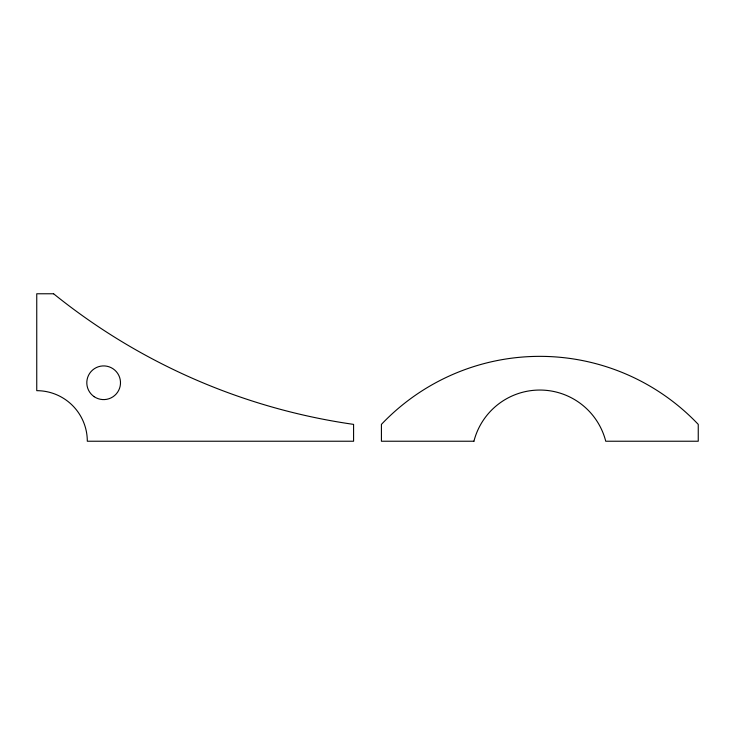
<?xml version="1.0" encoding="UTF-8"?>
<svg xmlns="http://www.w3.org/2000/svg" width="735" height="735" viewBox="0 0 735 735"><rect width="100%" height="100%" fill="white"/><g stroke="black" fill="none" stroke-linecap="round" stroke-linejoin="round"><path stroke-width="1.1" d="M53.6 293.77L36.75 293.77L36.75 390.671A50.559 50.559 0 0 1 87.309 441.23L353.581 441.23L353.581 424.38A616.693 616.693 0 0 1 53.6 293.77M473.928 441.23L381.419 441.23L381.419 424.38A218.47 218.47 0 0 1 698.25 424.38L698.25 441.23L605.741 441.23A68.024 68.024 0 0 0 473.928 441.23M94.209 396.707A16.85 16.85 0 0 0 120.457 383.955A16.85 16.85 0 0 0 96.285 367.601A16.85 16.85 0 0 0 94.209 396.707"/></g></svg>
